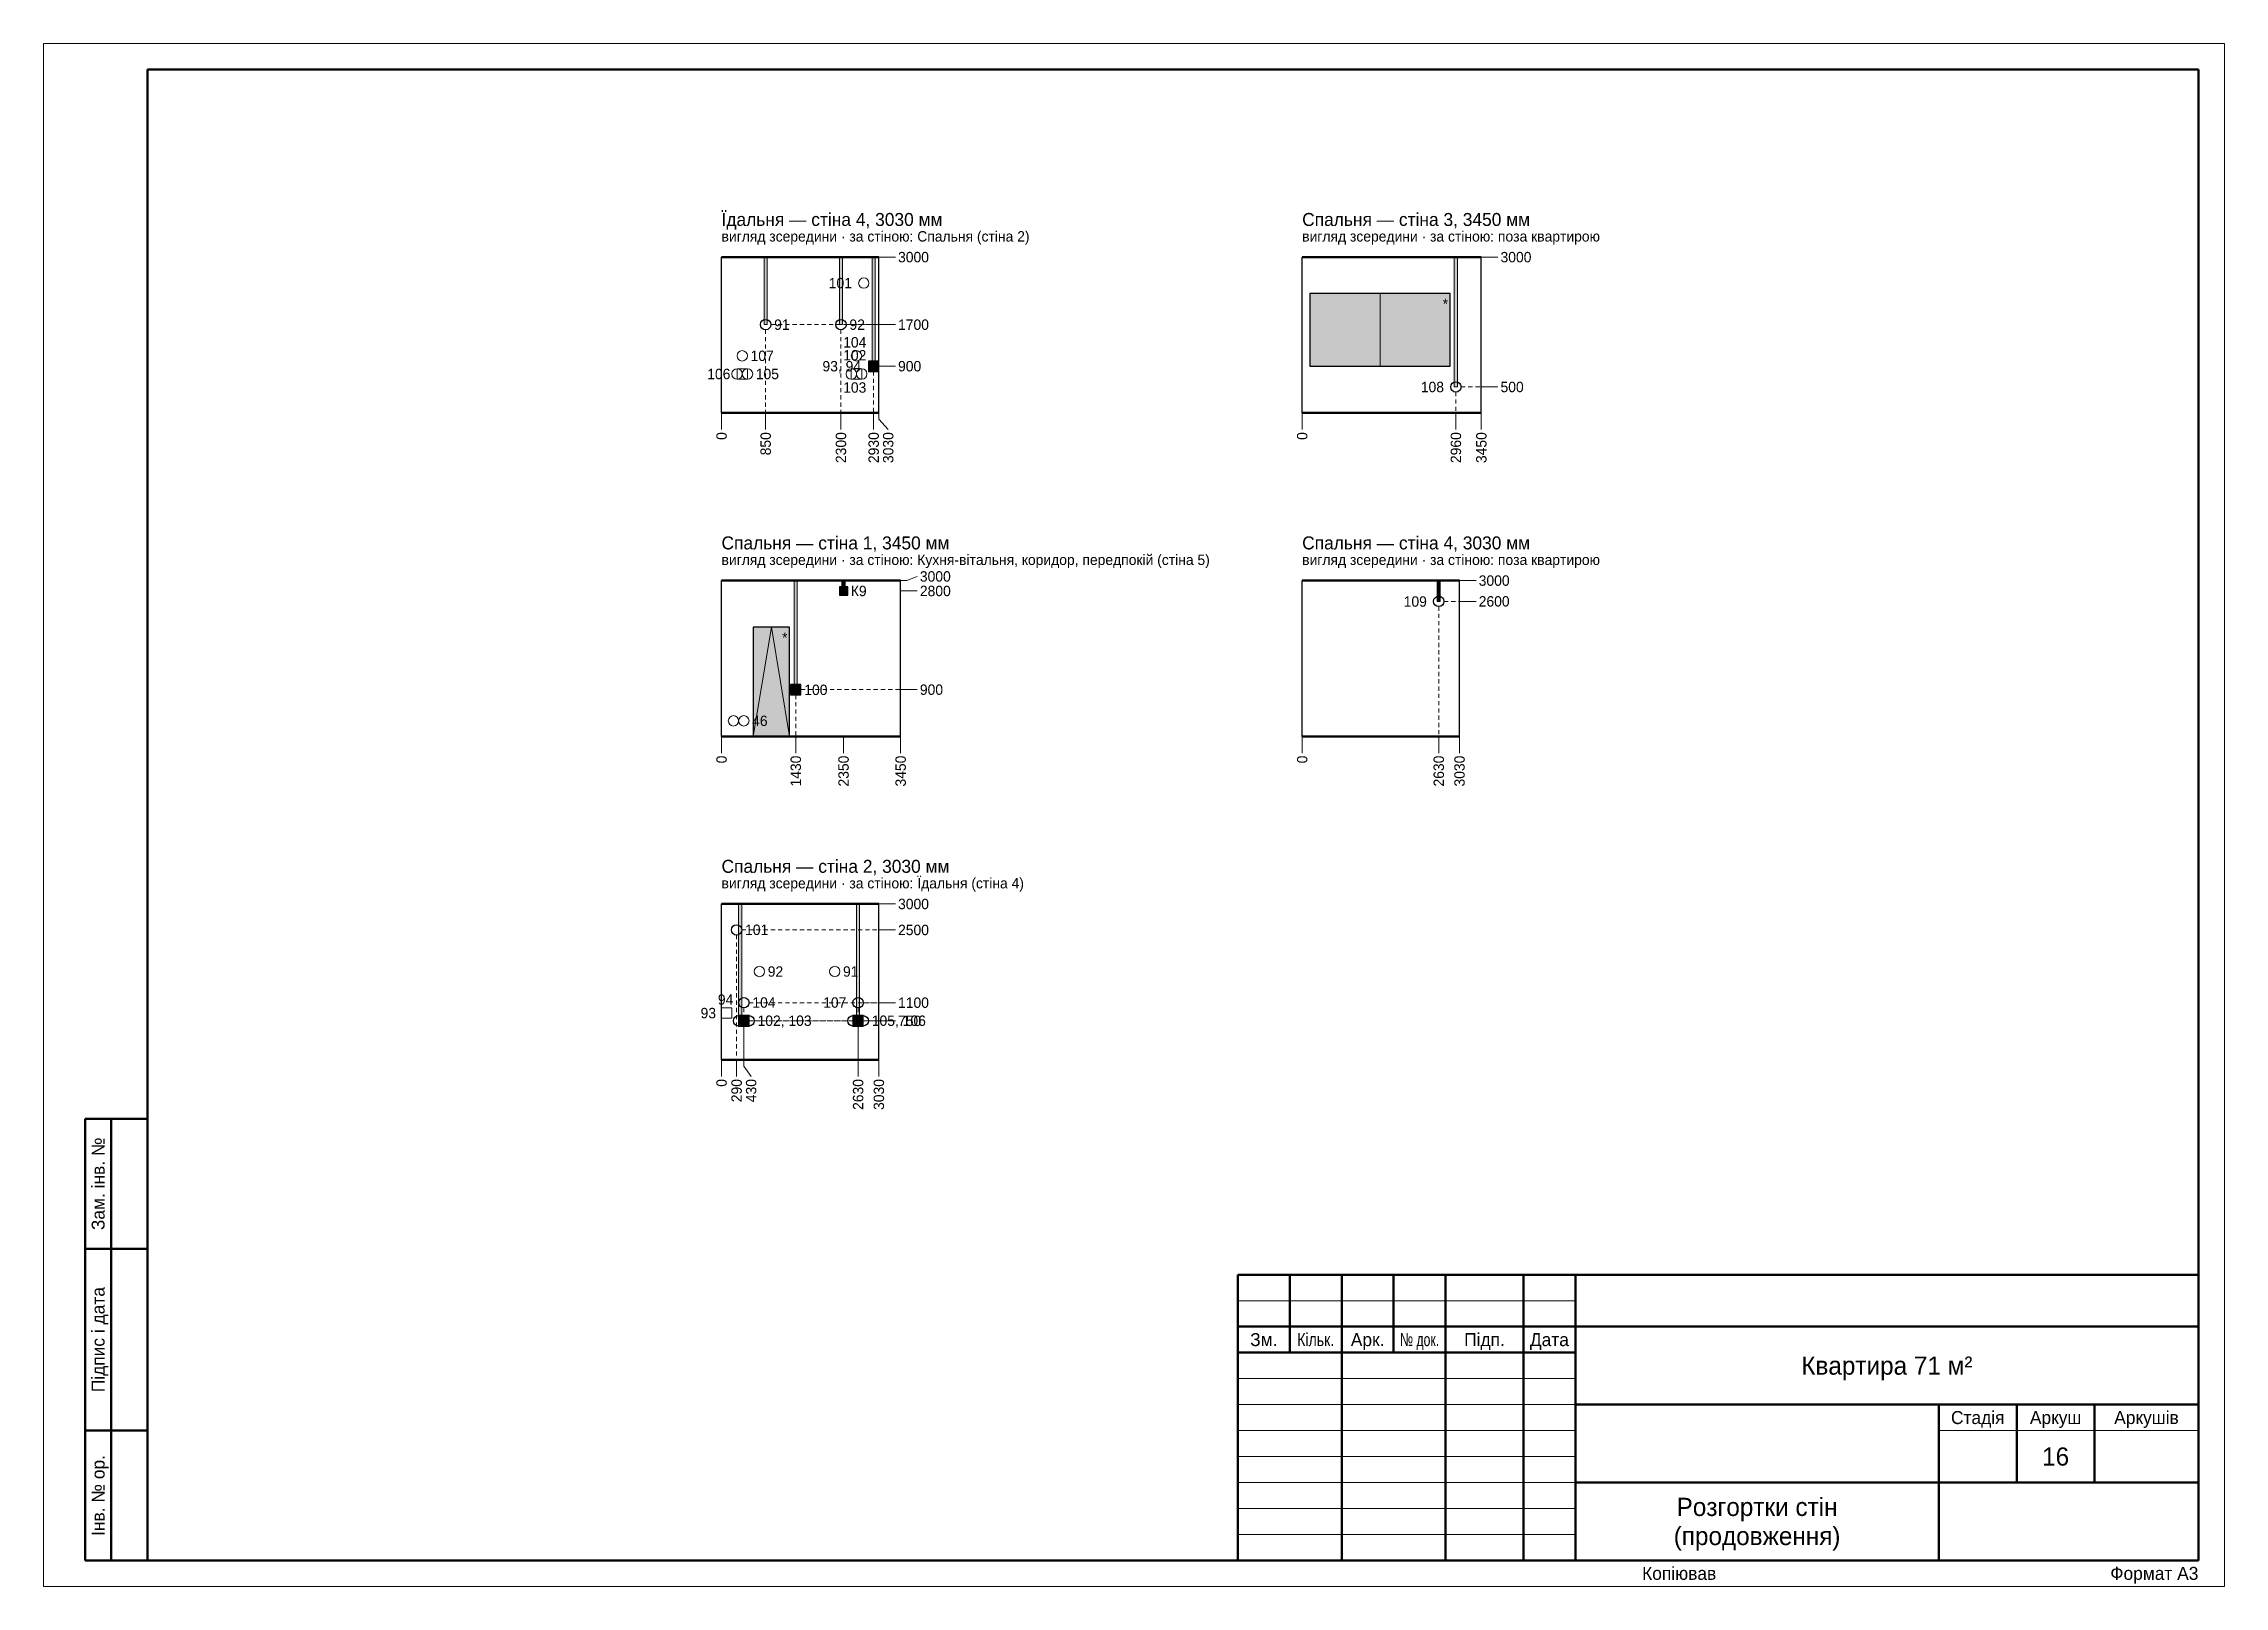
# Paper-space layout '16 Розгортки (продовження)' of a CAD drawing. Header units: millimetres. Extents: x 0 to 420, y 0 to 297.
import ezdxf
from ezdxf.enums import TextEntityAlignment as Align

# ---------------------------------------------------------------- set-up
doc = ezdxf.new("R2010")
doc.units = ezdxf.units.MM
doc.layers.add('A-SHEET', color=7, linetype='Continuous')
doc.layers.add('E-ELEV', color=7, linetype='Continuous')
doc.styles.add('PLEX_LIGHT', font='IBMPlexSans-Light.ttf')

# ---------------------------------------------------------------- blocks, each defined once
blk = doc.blocks.new('STAMP_F3')
at = {"lineweight": 50}
for p, q in [((185, 55), (0, 55)), ((0, 55), (0, 0)), ((10, 40), (10, 55)), ((20, 40), (20, 55)), ((30, 40), (30, 55)), ((40, 40), (40, 55)), ((55, 40), (55, 55)), ((65, 0), (65, 55)), ((185, 0), (185, 55)), ((0, 45), (65, 45)), ((65, 45), (185, 45)), ((0, 40), (65, 40)), ((20, 0), (20, 40)), ((40, 0), (40, 40)), ((55, 0), (55, 40)), ((65, 30), (185, 30)), ((135, 0), (135, 30)), ((150, 15), (150, 30)), ((165, 15), (165, 30)), ((65, 15), (185, 15)), ((0, 0), (185, 0))]:
    blk.add_line(p, q, dxfattribs=at)
at = {"lineweight": 18}
for p, q in [((0, 50), (65, 50)), ((0, 35), (65, 35)), ((0, 30), (65, 30)), ((0, 25), (65, 25)), ((135, 25), (185, 25)), ((0, 20), (65, 20)), ((0, 15), (65, 15)), ((0, 10), (65, 10)), ((0, 5), (65, 5))]:
    blk.add_line(p, q, dxfattribs=at)
at = {"style": 'PLEX_LIGHT'}
for s, p in [('Зм.', (5, 42.5)), ('Арк.', (25, 42.5)), ('Підп.', (47.5, 42.5)), ('Дата', (60, 42.5)), ('Стадія', (142.5, 27.5)), ('Аркуш', (157.5, 27.5)), ('Аркушів', (175, 27.5))]:
    blk.add_text(s, height=2.5, dxfattribs=at).set_placement(p, align=Align.MIDDLE_CENTER)
for s, width, p in [('Кільк.', 0.81045, (15, 42.5)), ('№ док.', 0.701948, (35, 42.5))]:
    blk.add_text(s, height=2.5, dxfattribs=dict(at, width=width)).set_placement(p, align=Align.MIDDLE_CENTER)
for tag, height, p in [('CODE', 5, (125, 50)), ('DATE1', 2.5, (60, 37.5)), ('OBJECT', 3.5, (125, 37.5)), ('DATE2', 2.5, (60, 32.5)), ('OBJECT_2', 3.5, (125, 31.9)), ('DATE3', 2.5, (60, 27.5)), ('DATE4', 2.5, (60, 22.5)), ('BUILDING', 3.5, (100, 22.5)), ('STAGE', 3.5, (142.5, 20)), ('SHEET', 3.5, (157.5, 20)), ('SHEETS', 3.5, (175, 20)), ('DATE5', 2.5, (60, 17.5)), ('BUILDING_2', 3.5, (100, 16.9)), ('DATE6', 2.5, (60, 12.5)), ('DATE7', 2.5, (60, 7.5)), ('IMAGE', 3.5, (100, 7.5)), ('ORG', 2.5, (160, 7.5)), ('ORG_2', 2.5, (160, 3.5)), ('DATE8', 2.5, (60, 2.5)), ('IMAGE_2', 3.5, (100, 1.9))]:
    blk.add_attdef(tag, text='', height=height, dxfattribs=at).set_placement(p, align=Align.MIDDLE_CENTER)
for tag, p in [('ROLE1', (1, 37.5)), ('NAME1', (21, 37.5)), ('ROLE2', (1, 32.5)), ('NAME2', (21, 32.5)), ('ROLE3', (1, 27.5)), ('NAME3', (21, 27.5)), ('ROLE4', (1, 22.5)), ('NAME4', (21, 22.5)), ('ROLE5', (1, 17.5)), ('NAME5', (21, 17.5)), ('ROLE6', (1, 12.5)), ('NAME6', (21, 12.5)), ('ROLE7', (1, 7.5)), ('NAME7', (21, 7.5)), ('ROLE8', (1, 2.5)), ('NAME8', (21, 2.5))]:
    blk.add_attdef(tag, text='', height=2.5, dxfattribs=at).set_placement(p, align=Align.MIDDLE_LEFT)

psp = doc.layouts.new('16 Розгортки (продовження)')

# ---------------------------------------------------------------- hatches: boundary and pattern name
at = {"layer": 'E-ELEV', "true_color": 0xe4ded3}
h = psp.add_hatch(color=7, dxfattribs=at)
h.dxf.hatch_style = 1
h.paths.add_polyline_path([(138.76, 242.9), (139.36, 242.9), (139.36, 255.9), (138.76, 255.9)])
h = psp.add_hatch(color=7, dxfattribs=at)
h.dxf.hatch_style = 1
h.paths.add_polyline_path([(153.26, 242.9), (153.86, 242.9), (153.86, 255.9), (153.26, 255.9)])
h = psp.add_hatch(color=7, dxfattribs=at)
h.dxf.hatch_style = 1
h.paths.add_polyline_path([(159.56, 234.9), (160.16, 234.9), (160.16, 255.9), (159.56, 255.9)])
h = psp.add_hatch(color=7, dxfattribs=at)
h.dxf.hatch_style = 1
h.paths.add_polyline_path([(271.69, 230.9), (272.29, 230.9), (272.29, 255.9), (271.69, 255.9)])
at = {"layer": 'E-ELEV', "true_color": 0xffffff}
h = psp.add_hatch(color=7, dxfattribs=at)
h.dxf.hatch_style = 1
h.paths.add_polyline_path([(243.89, 234.9), (270.89, 234.9), (270.89, 248.9), (243.89, 248.9)])
h = psp.add_hatch(color=7, dxfattribs=at)
h.dxf.hatch_style = 1
h.paths.add_polyline_path([(158.86, 233.9), (160.86, 233.9), (160.86, 235.9), (158.86, 235.9)])
h = psp.add_hatch(color=7, dxfattribs=at)
h.dxf.hatch_style = 1
h.paths.add_polyline_path([(158.86, 233.9), (160.86, 233.9), (160.86, 235.9), (158.86, 235.9)])
at = {"layer": 'E-ELEV', "true_color": 0xe4ded3}
h = psp.add_hatch(color=7, dxfattribs=at)
h.dxf.hatch_style = 1
h.paths.add_polyline_path([(144.56, 172.63), (145.16, 172.63), (145.16, 193.63), (144.56, 193.63)])
h = psp.add_hatch(color=7, dxfattribs=at)
h.dxf.hatch_style = 1
h.paths.add_polyline_path([(153.76, 191.63), (154.36, 191.63), (154.36, 193.63), (153.76, 193.63)])
h = psp.add_hatch(color=7, dxfattribs=at)
h.dxf.hatch_style = 1
h.paths.add_polyline_path([(268.39, 189.63), (268.99, 189.63), (268.99, 193.63), (268.39, 193.63)])
at = {"layer": 'E-ELEV', "true_color": 0xffffff}
h = psp.add_hatch(color=7, dxfattribs=at)
h.dxf.hatch_style = 1
h.paths.add_polyline_path([(153.26, 190.83), (154.86, 190.83), (154.86, 192.43), (153.26, 192.43)])
h = psp.add_hatch(color=7, dxfattribs=at)
h.dxf.hatch_style = 1
h.paths.add_polyline_path([(136.66, 163.63), (143.66, 163.63), (143.66, 184.63), (136.66, 184.63)])
h = psp.add_hatch(color=7, dxfattribs=at)
h.dxf.hatch_style = 1
h.paths.add_polyline_path([(143.86, 171.63), (145.86, 171.63), (145.86, 173.63), (143.86, 173.63)])
at = {"layer": 'E-ELEV', "true_color": 0xe4ded3}
h = psp.add_hatch(color=7, dxfattribs=at)
h.dxf.hatch_style = 1
h.paths.add_polyline_path([(133.86, 108.87), (134.46, 108.87), (134.46, 131.37), (133.86, 131.37)])
h = psp.add_hatch(color=7, dxfattribs=at)
h.dxf.hatch_style = 1
h.paths.add_polyline_path([(156.56, 108.87), (157.16, 108.87), (157.16, 131.37), (156.56, 131.37)])
at = {"layer": 'E-ELEV', "true_color": 0xffffff}
h = psp.add_hatch(color=7, dxfattribs=at)
h.dxf.hatch_style = 1
h.paths.add_polyline_path([(133.86, 107.87), (135.86, 107.87), (135.86, 109.87), (133.86, 109.87)])
h = psp.add_hatch(color=7, dxfattribs=at)
h.dxf.hatch_style = 1
h.paths.add_polyline_path([(155.86, 107.87), (157.86, 107.87), (157.86, 109.87), (155.86, 109.87)])

# ---------------------------------------------------------------- linework, layer by layer
at = {"layer": 'A-SHEET', "lineweight": 18}
for p, q in [((420, 297), (0, 297)), ((0, 297), (0, 0)), ((420, 0), (420, 297)), ((0, 0), (420, 0))]:
    psp.add_line(p, q, dxfattribs=at)
at = {"layer": 'A-SHEET', "lineweight": 50}
for p, q in [((415, 292), (20, 292)), ((20, 292), (20, 5)), ((415, 5), (415, 292)), ((20, 90), (8, 90)), ((8, 90), (8, 65)), ((13, 65), (13, 90)), ((20, 65), (20, 90)), ((20, 65), (8, 65)), ((8, 65), (8, 30)), ((8, 65), (20, 65)), ((13, 30), (13, 65)), ((20, 30), (20, 65)), ((20, 30), (8, 30)), ((8, 30), (8, 5)), ((8, 30), (20, 30)), ((13, 5), (13, 30)), ((20, 5), (20, 30)), ((8, 5), (20, 5)), ((20, 5), (415, 5))]:
    psp.add_line(p, q, dxfattribs=at)
at = {"layer": 'E-ELEV', "lineweight": 50, "true_color": 0x29251f}
for p, q in [((130.56, 255.9), (160.86, 255.9)), ((242.39, 255.9), (276.89, 255.9)), ((130.56, 225.9), (160.86, 225.9)), ((242.39, 225.9), (276.89, 225.9)), ((130.56, 193.63), (165.06, 193.63)), ((242.39, 193.63), (272.69, 193.63)), ((130.56, 163.63), (165.06, 163.63)), ((242.39, 163.63), (272.69, 163.63)), ((130.56, 131.37), (160.86, 131.37)), ((130.56, 101.37), (160.86, 101.37))]:
    psp.add_line(p, q, dxfattribs=at)
at = {"layer": 'E-ELEV', "lineweight": 25, "true_color": 0x29251f}
for p, q in [((130.56, 225.9), (130.56, 255.9)), ((160.86, 225.9), (160.86, 255.9)), ((242.39, 225.9), (242.39, 255.9)), ((276.89, 225.9), (276.89, 255.9)), ((130.56, 163.63), (130.56, 193.63)), ((165.06, 163.63), (165.06, 193.63)), ((242.39, 163.63), (242.39, 193.63)), ((272.69, 163.63), (272.69, 193.63)), ((130.56, 101.37), (130.56, 131.37)), ((160.86, 101.37), (160.86, 131.37))]:
    psp.add_line(p, q, dxfattribs=at)
at = {"layer": 'E-ELEV', "lineweight": 13, "true_color": 0x29251f}
for p, q in [((160.86, 255.9), (162.06, 255.9)), ((162.06, 255.9), (164.06, 255.9)), ((276.89, 255.9), (278.09, 255.9)), ((278.09, 255.9), (280.09, 255.9)), ((160.86, 242.9), (162.06, 242.9)), ((162.06, 242.9), (164.06, 242.9)), ((160.86, 234.9), (162.06, 234.9)), ((162.06, 234.9), (164.06, 234.9)), ((276.89, 230.9), (278.09, 230.9)), ((278.09, 230.9), (280.09, 230.9)), ((130.56, 225.9), (130.56, 224.7)), ((130.56, 224.7), (130.56, 222.7)), ((139.06, 225.9), (139.06, 224.7)), ((139.06, 224.7), (139.06, 222.7)), ((153.56, 225.9), (153.56, 224.7)), ((153.56, 224.7), (153.56, 222.7)), ((159.86, 225.9), (159.86, 224.7)), ((159.86, 224.7), (159.86, 222.7)), ((160.86, 225.9), (160.86, 224.7)), ((160.86, 224.7), (162.66, 222.7)), ((242.39, 225.9), (242.39, 224.7)), ((242.39, 224.7), (242.39, 222.7)), ((271.99, 225.9), (271.99, 224.7)), ((271.99, 224.7), (271.99, 222.7)), ((276.89, 225.9), (276.89, 224.7)), ((276.89, 224.7), (276.89, 222.7)), ((165.06, 193.63), (166.26, 193.63)), ((166.26, 193.63), (168.26, 194.43)), ((272.69, 193.63), (273.89, 193.63)), ((273.89, 193.63), (275.89, 193.63)), ((165.06, 191.63), (166.26, 191.63)), ((166.26, 191.63), (168.26, 191.63)), ((272.69, 189.63), (273.89, 189.63)), ((273.89, 189.63), (275.89, 189.63)), ((165.06, 172.63), (166.26, 172.63)), ((166.26, 172.63), (168.26, 172.63)), ((130.56, 163.63), (130.56, 162.43)), ((130.56, 162.43), (130.56, 160.43)), ((144.86, 163.63), (144.86, 162.43)), ((144.86, 162.43), (144.86, 160.43)), ((154.06, 163.63), (154.06, 162.43)), ((154.06, 162.43), (154.06, 160.43)), ((165.06, 163.63), (165.06, 162.43)), ((165.06, 162.43), (165.06, 160.43)), ((242.39, 163.63), (242.39, 162.43)), ((242.39, 162.43), (242.39, 160.43)), ((268.69, 163.63), (268.69, 162.43)), ((268.69, 162.43), (268.69, 160.43)), ((272.69, 163.63), (272.69, 162.43)), ((272.69, 162.43), (272.69, 160.43)), ((160.86, 131.37), (162.06, 131.37)), ((162.06, 131.37), (164.06, 131.37)), ((160.86, 126.37), (162.06, 126.37)), ((162.06, 126.37), (164.06, 126.37)), ((160.86, 112.37), (162.06, 112.37)), ((162.06, 112.37), (164.06, 112.37)), ((160.86, 108.87), (162.06, 108.87)), ((162.06, 108.87), (164.06, 108.87)), ((130.56, 101.37), (130.56, 100.17)), ((133.46, 101.37), (133.46, 100.17)), ((134.86, 101.37), (134.86, 100.17)), ((156.86, 101.37), (156.86, 100.17)), ((160.86, 101.37), (160.86, 100.17)), ((130.56, 100.17), (130.56, 98.17)), ((133.46, 100.17), (133.46, 98.17)), ((134.86, 100.17), (136.26, 98.17)), ((156.86, 100.17), (156.86, 98.17)), ((160.86, 100.17), (160.86, 98.17))]:
    psp.add_line(p, q, dxfattribs=at)
at = {"layer": 'E-ELEV', "lineweight": 13, "true_color": 0x9a9288}
for p, q in [((257.39, 234.9), (257.39, 248.9)), ((139.06, 241.9), (139.06, 241.1)), ((139.06, 240.5), (139.06, 239.7)), ((140.06, 242.9), (140.86, 242.9)), ((141.46, 242.9), (142.26, 242.9)), ((142.86, 242.9), (143.66, 242.9)), ((144.26, 242.9), (145.06, 242.9)), ((145.66, 242.9), (146.46, 242.9)), ((147.06, 242.9), (147.86, 242.9)), ((148.46, 242.9), (149.26, 242.9)), ((149.86, 242.9), (150.66, 242.9)), ((151.26, 242.9), (152.06, 242.9)), ((152.66, 242.9), (153.46, 242.9)), ((153.56, 241.9), (153.56, 241.1)), ((153.56, 240.5), (153.56, 239.7)), ((154.06, 242.9), (154.86, 242.9)), ((154.56, 242.9), (155.36, 242.9)), ((155.46, 242.9), (156.26, 242.9)), ((155.96, 242.9), (156.76, 242.9)), ((156.86, 242.9), (157.66, 242.9)), ((157.36, 242.9), (158.16, 242.9)), ((158.26, 242.9), (159.06, 242.9)), ((158.76, 242.9), (159.56, 242.9)), ((159.66, 242.9), (160.46, 242.9)), ((160.16, 242.9), (160.86, 242.9)), ((139.06, 239.1), (139.06, 238.3)), ((139.06, 237.7), (139.06, 236.9)), ((139.06, 236.3), (139.06, 235.5)), ((153.56, 239.1), (153.56, 238.3)), ((153.56, 237.7), (153.56, 236.9)), ((153.56, 236.3), (153.56, 235.5)), ((139.06, 234.9), (139.06, 234.1)), ((139.06, 233.5), (139.06, 232.7)), ((139.06, 232.1), (139.06, 231.3)), ((153.56, 234.9), (153.56, 234.1)), ((153.56, 233.5), (153.56, 232.7)), ((153.56, 232.1), (153.56, 231.3)), ((159.86, 233.9), (159.86, 233.1)), ((159.86, 233.9), (159.86, 233.1)), ((159.86, 232.5), (159.86, 231.7)), ((159.86, 232.5), (159.86, 231.7)), ((159.86, 231.1), (159.86, 230.3)), ((159.86, 231.1), (159.86, 230.3)), ((139.06, 230.7), (139.06, 229.9)), ((139.06, 229.3), (139.06, 228.5)), ((139.06, 227.9), (139.06, 227.1)), ((153.56, 230.7), (153.56, 229.9)), ((153.56, 229.3), (153.56, 228.5)), ((153.56, 227.9), (153.56, 227.1)), ((159.86, 229.7), (159.86, 228.9)), ((159.86, 229.7), (159.86, 228.9)), ((159.86, 228.3), (159.86, 227.5)), ((159.86, 228.3), (159.86, 227.5)), ((159.86, 226.9), (159.86, 226.1)), ((159.86, 226.9), (159.86, 226.1)), ((271.99, 229.9), (271.99, 229.1)), ((271.99, 228.5), (271.99, 227.7)), ((271.99, 227.1), (271.99, 226.3)), ((272.99, 230.9), (273.79, 230.9)), ((274.39, 230.9), (275.19, 230.9)), ((275.79, 230.9), (276.59, 230.9)), ((139.06, 226.5), (139.06, 225.9)), ((153.56, 226.5), (153.56, 225.9)), ((269.69, 189.63), (270.49, 189.63)), ((271.09, 189.63), (271.89, 189.63)), ((272.49, 189.63), (272.69, 189.63)), ((268.69, 188.63), (268.69, 187.83)), ((268.69, 187.23), (268.69, 186.43)), ((268.69, 185.83), (268.69, 185.03)), ((268.69, 184.43), (268.69, 183.63)), ((268.69, 183.03), (268.69, 182.23)), ((268.69, 181.63), (268.69, 180.83)), ((268.69, 180.23), (268.69, 179.43)), ((268.69, 178.83), (268.69, 178.03)), ((268.69, 177.43), (268.69, 176.63)), ((145.86, 172.63), (146.66, 172.63)), ((147.26, 172.63), (148.06, 172.63)), ((148.66, 172.63), (149.46, 172.63)), ((150.06, 172.63), (150.86, 172.63)), ((151.46, 172.63), (152.26, 172.63)), ((152.86, 172.63), (153.66, 172.63)), ((154.26, 172.63), (155.06, 172.63)), ((155.66, 172.63), (156.46, 172.63)), ((157.06, 172.63), (157.86, 172.63)), ((158.46, 172.63), (159.26, 172.63)), ((159.86, 172.63), (160.66, 172.63)), ((161.26, 172.63), (162.06, 172.63)), ((162.66, 172.63), (163.46, 172.63)), ((164.06, 172.63), (164.86, 172.63)), ((268.69, 176.03), (268.69, 175.23)), ((268.69, 174.63), (268.69, 173.83)), ((268.69, 173.23), (268.69, 172.43)), ((144.86, 171.63), (144.86, 170.83)), ((144.86, 170.23), (144.86, 169.43)), ((144.86, 168.83), (144.86, 168.03)), ((268.69, 171.83), (268.69, 171.03)), ((268.69, 170.43), (268.69, 169.63)), ((268.69, 169.03), (268.69, 168.23)), ((144.86, 167.43), (144.86, 166.63)), ((144.86, 166.03), (144.86, 165.23)), ((144.86, 164.63), (144.86, 163.83)), ((268.69, 167.63), (268.69, 166.83)), ((268.69, 166.23), (268.69, 165.43)), ((268.69, 164.83), (268.69, 164.03)), ((134.46, 126.37), (135.26, 126.37)), ((135.86, 126.37), (136.66, 126.37)), ((137.26, 126.37), (138.06, 126.37)), ((138.66, 126.37), (139.46, 126.37)), ((140.06, 126.37), (140.86, 126.37)), ((141.46, 126.37), (142.26, 126.37)), ((142.86, 126.37), (143.66, 126.37)), ((144.26, 126.37), (145.06, 126.37)), ((145.66, 126.37), (146.46, 126.37)), ((147.06, 126.37), (147.86, 126.37)), ((148.46, 126.37), (149.26, 126.37)), ((149.86, 126.37), (150.66, 126.37)), ((151.26, 126.37), (152.06, 126.37)), ((152.66, 126.37), (153.46, 126.37)), ((154.06, 126.37), (154.86, 126.37)), ((155.46, 126.37), (156.26, 126.37)), ((156.86, 126.37), (157.66, 126.37)), ((158.26, 126.37), (159.06, 126.37)), ((159.66, 126.37), (160.46, 126.37)), ((133.46, 125.37), (133.46, 124.57)), ((133.46, 123.97), (133.46, 123.17)), ((133.46, 122.57), (133.46, 121.77)), ((133.46, 121.17), (133.46, 120.37)), ((133.46, 119.77), (133.46, 118.97)), ((133.46, 118.37), (133.46, 117.57)), ((133.46, 116.97), (133.46, 116.17)), ((133.46, 115.57), (133.46, 114.77)), ((133.46, 114.17), (133.46, 113.37)), ((133.46, 112.77), (133.46, 111.97)), ((133.46, 111.37), (133.46, 110.57)), ((133.46, 109.97), (133.46, 109.17)), ((134.86, 111.37), (134.86, 110.57)), ((134.86, 109.97), (134.86, 109.17)), ((135.86, 112.37), (136.66, 112.37)), ((137.26, 112.37), (138.06, 112.37)), ((138.66, 112.37), (139.46, 112.37)), ((140.06, 112.37), (140.86, 112.37)), ((141.46, 112.37), (142.26, 112.37)), ((142.86, 112.37), (143.66, 112.37)), ((144.26, 112.37), (145.06, 112.37)), ((145.66, 112.37), (146.46, 112.37)), ((147.06, 112.37), (147.86, 112.37)), ((148.46, 112.37), (149.26, 112.37)), ((149.86, 112.37), (150.66, 112.37)), ((151.26, 112.37), (152.06, 112.37)), ((152.66, 112.37), (153.46, 112.37)), ((154.06, 112.37), (154.86, 112.37)), ((155.46, 112.37), (156.26, 112.37)), ((156.86, 112.37), (157.66, 112.37)), ((156.86, 111.37), (156.86, 110.57)), ((156.86, 109.97), (156.86, 109.17)), ((157.86, 112.37), (158.66, 112.37)), ((158.26, 112.37), (159.06, 112.37)), ((159.26, 112.37), (160.06, 112.37)), ((159.66, 112.37), (160.46, 112.37)), ((160.66, 112.37), (160.86, 112.37)), ((133.46, 108.57), (133.46, 107.77)), ((133.46, 107.17), (133.46, 106.37)), ((133.46, 105.77), (133.46, 104.97)), ((134.86, 108.57), (134.86, 107.77)), ((134.86, 107.87), (134.86, 107.07)), ((134.86, 107.87), (134.86, 107.07)), ((134.86, 107.17), (134.86, 106.37)), ((134.86, 106.47), (134.86, 105.67)), ((134.86, 106.47), (134.86, 105.67)), ((134.86, 105.77), (134.86, 104.97)), ((134.86, 105.07), (134.86, 104.27)), ((134.86, 105.07), (134.86, 104.27)), ((135.86, 108.87), (136.66, 108.87)), ((136.86, 108.87), (137.66, 108.87)), ((137.26, 108.87), (138.06, 108.87)), ((138.26, 108.87), (139.06, 108.87)), ((138.66, 108.87), (139.46, 108.87)), ((139.66, 108.87), (140.46, 108.87)), ((140.06, 108.87), (140.86, 108.87)), ((141.06, 108.87), (141.86, 108.87)), ((141.46, 108.87), (142.26, 108.87)), ((142.46, 108.87), (143.26, 108.87)), ((142.86, 108.87), (143.66, 108.87)), ((143.86, 108.87), (144.66, 108.87)), ((144.26, 108.87), (145.06, 108.87)), ((145.26, 108.87), (146.06, 108.87)), ((145.66, 108.87), (146.46, 108.87)), ((146.66, 108.87), (147.46, 108.87)), ((147.06, 108.87), (147.86, 108.87)), ((148.06, 108.87), (148.86, 108.87)), ((148.46, 108.87), (149.26, 108.87)), ((149.46, 108.87), (150.26, 108.87)), ((149.86, 108.87), (150.66, 108.87)), ((150.86, 108.87), (151.66, 108.87)), ((151.26, 108.87), (152.06, 108.87)), ((152.26, 108.87), (153.06, 108.87)), ((152.66, 108.87), (153.46, 108.87)), ((153.66, 108.87), (154.46, 108.87)), ((154.06, 108.87), (154.86, 108.87)), ((155.06, 108.87), (155.86, 108.87)), ((155.46, 108.87), (156.26, 108.87)), ((156.46, 108.87), (157.26, 108.87)), ((156.86, 108.87), (157.66, 108.87)), ((156.86, 108.57), (156.86, 107.77)), ((156.86, 107.87), (156.86, 107.07)), ((156.86, 107.87), (156.86, 107.07)), ((156.86, 107.17), (156.86, 106.37)), ((156.86, 106.47), (156.86, 105.67)), ((156.86, 106.47), (156.86, 105.67)), ((156.86, 105.77), (156.86, 104.97)), ((156.86, 105.07), (156.86, 104.27)), ((156.86, 105.07), (156.86, 104.27)), ((157.86, 108.87), (158.66, 108.87)), ((157.86, 108.87), (158.66, 108.87)), ((158.26, 108.87), (159.06, 108.87)), ((158.86, 108.87), (159.66, 108.87)), ((159.26, 108.87), (160.06, 108.87)), ((159.26, 108.87), (160.06, 108.87)), ((159.66, 108.87), (160.46, 108.87)), ((160.26, 108.87), (160.86, 108.87)), ((160.66, 108.87), (160.86, 108.87)), ((160.66, 108.87), (160.86, 108.87)), ((133.46, 104.37), (133.46, 103.57)), ((133.46, 102.97), (133.46, 102.17)), ((133.46, 101.57), (133.46, 101.37)), ((134.86, 104.37), (134.86, 103.57)), ((134.86, 103.67), (134.86, 102.87)), ((134.86, 103.67), (134.86, 102.87)), ((134.86, 102.97), (134.86, 102.17)), ((134.86, 102.27), (134.86, 101.47)), ((134.86, 102.27), (134.86, 101.47)), ((134.86, 101.57), (134.86, 101.37)), ((156.86, 104.37), (156.86, 103.57)), ((156.86, 103.67), (156.86, 102.87)), ((156.86, 103.67), (156.86, 102.87)), ((156.86, 102.97), (156.86, 102.17)), ((156.86, 102.27), (156.86, 101.47)), ((156.86, 102.27), (156.86, 101.47)), ((156.86, 101.57), (156.86, 101.37))]:
    psp.add_line(p, q, dxfattribs=at)
at = {"layer": 'E-ELEV', "lineweight": 13, "true_color": 0xd9d3c8}
for p in [(136.66, 163.63), (143.66, 163.63)]:
    psp.add_line(p, (140.16, 184.63), dxfattribs=at)
at = {"layer": 'E-ELEV', "lineweight": 13, "true_color": 0x9a9288}
for points in [[(138.76, 242.9), (139.36, 242.9), (139.36, 255.9), (138.76, 255.9)], [(153.26, 242.9), (153.86, 242.9), (153.86, 255.9), (153.26, 255.9)], [(159.56, 234.9), (160.16, 234.9), (160.16, 255.9), (159.56, 255.9)], [(271.69, 230.9), (272.29, 230.9), (272.29, 255.9), (271.69, 255.9)], [(144.56, 172.63), (145.16, 172.63), (145.16, 193.63), (144.56, 193.63)], [(153.76, 191.63), (154.36, 191.63), (154.36, 193.63), (153.76, 193.63)], [(268.39, 189.63), (268.99, 189.63), (268.99, 193.63), (268.39, 193.63)], [(133.86, 108.87), (134.46, 108.87), (134.46, 131.37), (133.86, 131.37)], [(156.56, 108.87), (157.16, 108.87), (157.16, 131.37), (156.56, 131.37)]]:
    psp.add_lwpolyline(points, close=True, dxfattribs=at)
at = {"layer": 'E-ELEV', "lineweight": 25, "true_color": 0x9a9288}
for points in [[(243.89, 234.9), (270.89, 234.9), (270.89, 248.9), (243.89, 248.9)], [(136.66, 163.63), (143.66, 163.63), (143.66, 184.63), (136.66, 184.63)]]:
    psp.add_lwpolyline(points, close=True, dxfattribs=at)
at = {"layer": 'E-ELEV', "lineweight": 25, "true_color": 0x29251f}
for points in [[(158.86, 233.9), (160.86, 233.9), (160.86, 235.9), (158.86, 235.9)], [(158.86, 233.9), (160.86, 233.9), (160.86, 235.9), (158.86, 235.9)], [(143.86, 171.63), (145.86, 171.63), (145.86, 173.63), (143.86, 173.63)], [(133.86, 107.87), (135.86, 107.87), (135.86, 109.87), (133.86, 109.87)], [(155.86, 107.87), (157.86, 107.87), (157.86, 109.87), (155.86, 109.87)]]:
    psp.add_lwpolyline(points, close=True, dxfattribs=at)
at = {"layer": 'E-ELEV', "lineweight": 13, "true_color": 0xb0a99d}
for points in [[(133.56, 232.4), (135.56, 232.4), (135.56, 234.4), (133.56, 234.4)], [(155.56, 232.4), (157.56, 232.4), (157.56, 234.4), (155.56, 234.4)], [(130.56, 109.37), (132.56, 109.37), (132.56, 111.37), (130.56, 111.37)], [(130.56, 109.37), (132.56, 109.37), (132.56, 111.37), (130.56, 111.37)]]:
    psp.add_lwpolyline(points, close=True, dxfattribs=at)
at = {"layer": 'E-ELEV', "lineweight": 25, "true_color": 0xb3261e}
psp.add_lwpolyline([(153.26, 190.83), (154.86, 190.83), (154.86, 192.43), (153.26, 192.43)], close=True, dxfattribs=at)
at = {"layer": 'E-ELEV', "lineweight": 13, "true_color": 0xb0a99d}
for centre in [(157.96, 250.9), (134.56, 236.9), (156.56, 236.9), (133.56, 233.4), (135.56, 233.4), (155.56, 233.4), (157.56, 233.4), (132.86, 166.63), (134.86, 166.63), (137.86, 118.37), (152.36, 118.37)]:
    psp.add_circle(centre, 1, dxfattribs=at)
at = {"layer": 'E-ELEV', "lineweight": 25, "true_color": 0x29251f}
for centre in [(139.06, 242.9), (153.56, 242.9), (271.99, 230.9), (268.69, 189.63), (133.46, 126.37), (133.86, 108.87), (134.86, 112.37), (135.86, 108.87), (155.86, 108.87), (156.86, 112.37), (157.86, 108.87)]:
    psp.add_circle(centre, 1, dxfattribs=at)

# ---------------------------------------------------------------- block references
at = {"layer": 'A-SHEET'}
ref = psp.add_blockref('STAMP_F3', (230, 5), dxfattribs=at)
ref.add_attrib('OBJECT', 'Квартира 71 м²', dxfattribs={"layer": '0', "height": 3.5, "style": 'PLEX_LIGHT'}).set_placement((355, 42.5), align=Align.MIDDLE_CENTER)
ref.add_attrib('IMAGE', 'Розгортки стін', dxfattribs={"layer": '0', "height": 3.5, "style": 'PLEX_LIGHT'}).set_placement((330, 15.3), align=Align.MIDDLE_CENTER)
ref.add_attrib('IMAGE_2', '(продовження)', dxfattribs={"layer": '0', "height": 3.5, "style": 'PLEX_LIGHT'}).set_placement((330, 9.7), align=Align.MIDDLE_CENTER)
ref.add_attrib('SHEET', '16', dxfattribs={"layer": '0', "height": 3.5, "style": 'PLEX_LIGHT'}).set_placement((387.5, 25), align=Align.MIDDLE_CENTER)

# ---------------------------------------------------------------- texts
at = {"layer": 'A-SHEET', "style": 'PLEX_LIGHT'}
for s, p in [('Зам. інв. №', (10.5, 77.5)), ('Підпис і дата', (10.5, 47.5)), ('Інв. № ор.', (10.5, 17.5))]:
    psp.add_text(s, height=2.5, rotation=90, dxfattribs=at).set_placement(p, align=Align.MIDDLE_CENTER)
psp.add_text('Копіював', height=2.5, dxfattribs=at).set_placement((315, 2.5), align=Align.MIDDLE_CENTER)
psp.add_text('Формат A3', height=2.5, dxfattribs=at).set_placement((415, 2.5), align=Align.MIDDLE_RIGHT)
at = {"layer": 'E-ELEV', "true_color": 0x29251f, "style": 'PLEX_LIGHT'}
for s, height, p in [('Їдальня — стіна 4, 3030 мм', 2.5, (130.56, 263.15)), ('вигляд зсередини · за стіною: Спальня (стіна 2)', 2, (130.56, 259.9)), ('Спальня — стіна 3, 3450 мм', 2.5, (242.39, 263.15)), ('вигляд зсередини · за стіною: поза квартирою', 2, (242.39, 259.9)), ('3000', 2, (164.56, 255.9)), ('3000', 2, (280.59, 255.9)), ('91', 2, (140.7, 242.9)), ('92', 2, (155.2, 242.9)), ('1700', 2, (164.56, 242.9)), ('93, 94', 2, (150, 234.9)), ('900', 2, (164.56, 234.9)), ('108', 2, (265.24, 230.9)), ('500', 2, (280.59, 230.9)), ('Спальня — стіна 1, 3450 мм', 2.5, (130.56, 200.88)), ('Спальня — стіна 4, 3030 мм', 2.5, (242.39, 200.88)), ('вигляд зсередини · за стіною: Кухня-вітальня, коридор, передпокій (стіна 5)', 2, (130.56, 197.63)), ('вигляд зсередини · за стіною: поза квартирою', 2, (242.39, 197.63)), ('3000', 2, (168.76, 194.43)), ('3000', 2, (276.39, 193.63)), ('2800', 2, (168.76, 191.63)), ('109', 2, (261.94, 189.6)), ('2600', 2, (276.39, 189.63)), ('100', 2, (146.5, 172.6)), ('900', 2, (168.76, 172.63)), ('Спальня — стіна 2, 3030 мм', 2.5, (130.56, 138.62)), ('вигляд зсередини · за стіною: Їдальня (стіна 4)', 2, (130.56, 135.37)), ('3000', 2, (164.56, 131.37)), ('101', 2, (135.1, 126.4)), ('2500', 2, (164.56, 126.37)), ('104', 2, (136.5, 112.4)), ('107', 2, (150.14, 112.4)), ('102, 103', 2, (137.5, 108.9)), ('105, 106', 2, (159.5, 108.9)), ('750', 2, (164.56, 108.87)), ('1100', 2, (164.56, 112.37))]:
    psp.add_text(s, height=height, dxfattribs=at).set_placement(p, align=Align.MIDDLE_LEFT)
at = {"layer": 'E-ELEV', "true_color": 0xb0a99d, "style": 'PLEX_LIGHT'}
for s, p in [('101', (151.21, 250.9)), ('104', (153.99, 239.5)), ('107', (136.16, 236.9)), ('102', (153.99, 237)), ('106', (127.81, 233.4)), ('105', (137.16, 233.4)), ('103', (153.99, 230.8)), ('46', (136.46, 166.63)), ('92', (139.46, 118.37)), ('91', (153.96, 118.37)), ('94', (129.85, 112.97)), ('93', (126.53, 110.37))]:
    psp.add_text(s, height=2, dxfattribs=at).set_placement(p, align=Align.MIDDLE_LEFT)
at = {"layer": 'E-ELEV', "true_color": 0x29251f, "style": 'PLEX_LIGHT'}
for p in [(270.49, 246.9), (143.26, 182.63)]:
    psp.add_text('*', height=2, dxfattribs=at).set_placement(p, align=Align.MIDDLE_RIGHT)
for s, p in [('0', (130.56, 222.2)), ('850', (139.06, 222.2)), ('2300', (153.56, 222.2)), ('2930', (159.86, 222.2)), ('3030', (162.66, 222.2)), ('0', (242.39, 222.2)), ('2960', (271.99, 222.2)), ('3450', (276.89, 222.2)), ('0', (130.56, 159.93)), ('1430', (144.86, 159.93)), ('2350', (154.06, 159.93)), ('3450', (165.06, 159.93)), ('0', (242.39, 159.93)), ('2630', (268.69, 159.93)), ('3030', (272.69, 159.93)), ('0', (130.56, 97.67)), ('290', (133.46, 97.67)), ('430', (136.26, 97.67)), ('2630', (156.86, 97.67)), ('3030', (160.86, 97.67))]:
    psp.add_text(s, height=2, rotation=90, dxfattribs=at).set_placement(p, align=Align.MIDDLE_RIGHT)
at = {"layer": 'E-ELEV', "true_color": 0xb3261e, "style": 'PLEX_LIGHT'}
psp.add_text('К9', height=2, dxfattribs=at).set_placement((155.46, 191.63), align=Align.MIDDLE_LEFT)

doc.saveas('drawing.dxf')
